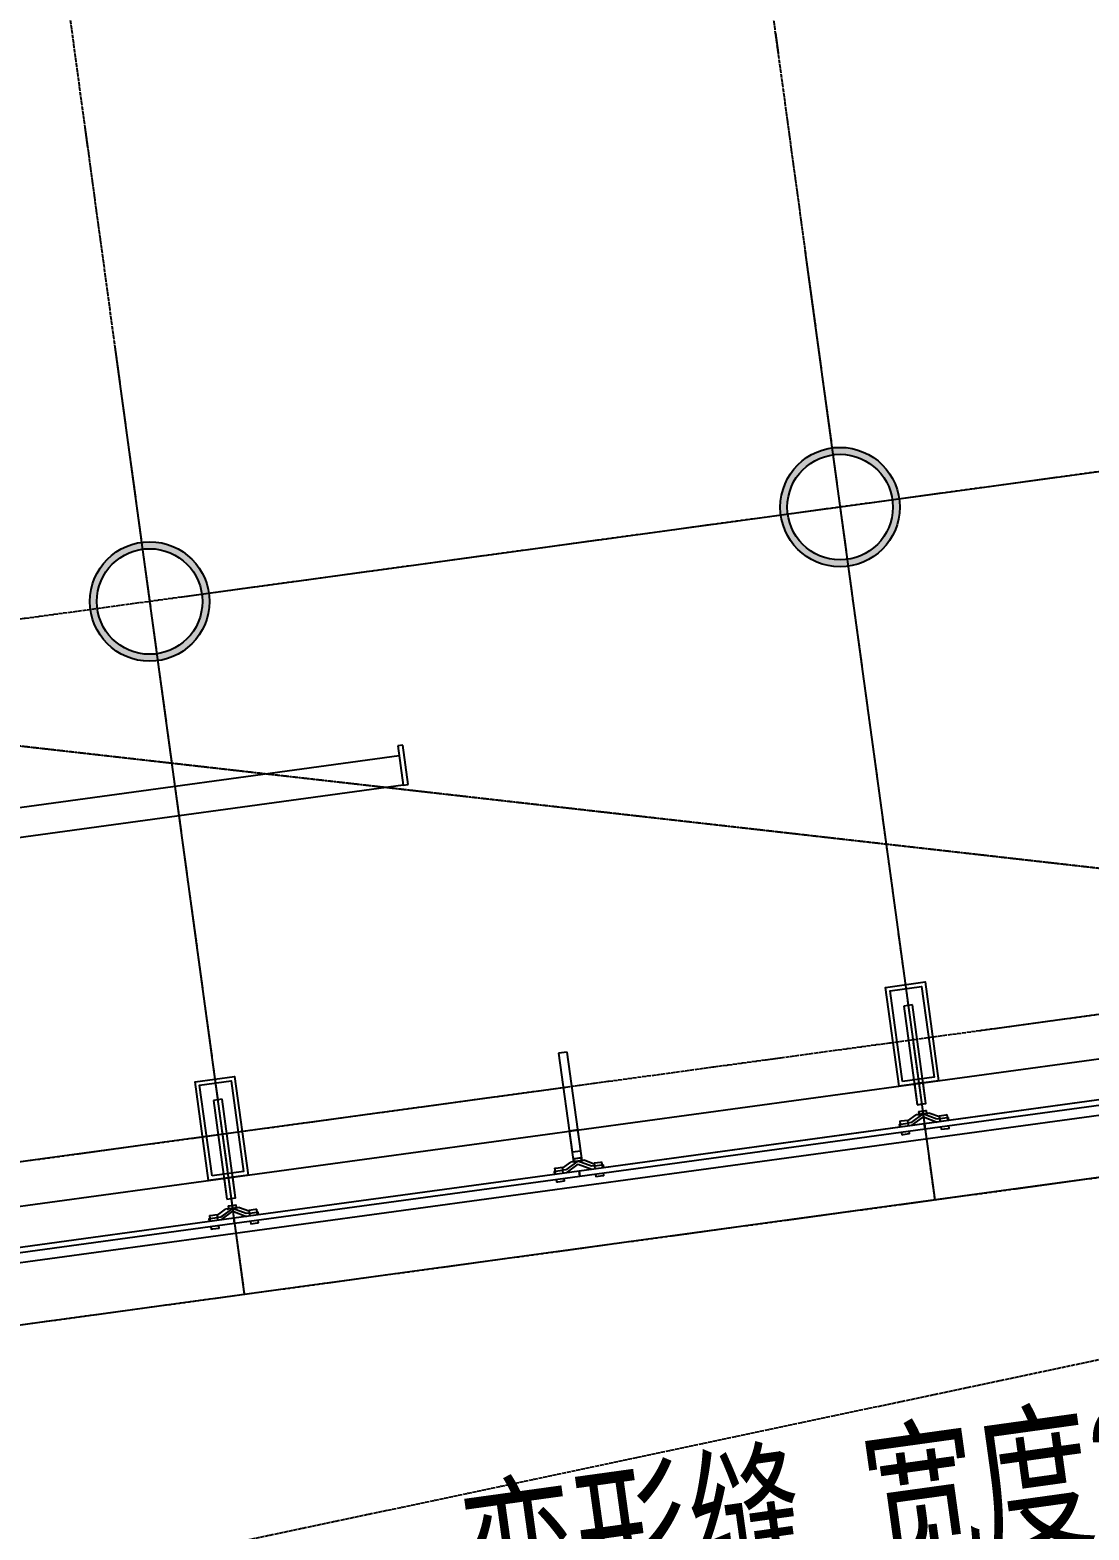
# Model space of a CAD drawing. Header units: millimetres. Extents: x -39175 to 150737, y -15023 to 140542.
# Drawn here: x -16720 to -11401, y 95340 to 102870 of the extents above; entities that cross this region are included whole.
import ezdxf

# ---------------------------------------------------------------- set-up
doc = ezdxf.new("R2010")
doc.units = ezdxf.units.MM
doc.header["$LTSCALE"] = 10
doc.linetypes.add('DASH', pattern=[0.35, 0.25, -0.1])
doc.linetypes.add('E-RG-1F$0$$0$DOTE', pattern=[2.42, 2, -0.2, 0.02, -0.2])
for name, color, linetype in [('A—墙体', 7, 'Continuous'), ('A—轴线、尺寸', 1, 'Continuous'), ('A—门窗', 135, 'Continuous'), ('E2-RI-5F$0$0S-SLAB-HOLE', 210, 'Continuous'), ('I—平面—填充03(灰度)', 250, 'Continuous'), ('I—平面—文字', 40, 'Continuous'), ('I—平面—门', 22, 'Continuous'), ('轴线100', 1, 'Continuous')]:
    doc.layers.add(name, color=color, linetype=linetype)
doc.layers.add('E-RF-5F$0$A-GLAZ', color=6, linetype='Continuous', lineweight=5)
doc.styles.add('ARIAL', font='arial.ttf')
doc.styles.add('XD2008', font='SIMYOU.TTF', dxfattribs={"width": 0.7, "height": 600})
doc.dimstyles.new('200', dxfattribs={"dimscale": 200, "dimtxt": 2.5, "dimasz": 2, "dimexe": 1, "dimexo": 1, "dimgap": 0.8, "dimtad": 1, "dimdec": 0, "dimdsep": 46, "dimtxsty": 'ARIAL', "dimblk1": 'ARCHTICK', "dimblk2": 'ARCHTICK', "dimsah": 1, "dimcen": -0.9, "dimdle": 1, "dimclrd": 256, "dimclre": 256, "dimclrt": 40, "dimaunit": 1, "dimadec": 0, "dimazin": 0, "dimtfac": 0.35, "dimtdec": 0, "dimtix": 1, "dimtmove": 2, "dimatfit": 3, "dimldrblk": 'ARCHTICK', "dimfxl": 0, "dimtvp": 0.8, "dimtolj": 1, "dimtzin": 0, "dimarcsym": 0})

# ---------------------------------------------------------------- blocks, each defined once
blk = doc.blocks.new('E-RF-5F$0$Spider Panel - Spider Panel-10937385-E2 号楼五层平面图 5TH FLOOR PLAN')
at = {"layer": 'A—门窗', "color": 8, "lineweight": 9}
for p, q in [((-1000, 15.1), (-1000, 0)), ((-1000, 15.1), (-992.7, 15.1)), ((-995, 30.1), (-995, 0)), ((-995, 30.1), (-989.1, 30.1)), ((-992.7, 15.1), (-957.3, 15.1)), ((-989.1, 30.1), (-955, 30.1)), ((-939.6, 15.1), (-957.3, 15.1)), ((-955, 25.9), (-910.4, 50)), ((-955, 0), (-955, 30.1)), ((-875, 50), (-939.6, 15.1)), ((-939.6, 0), (-875, 35)), ((-892.7, 50), (-910.4, 50)), ((-875, 50), (-910.4, 50)), ((-900, 50), (-900, 46)), ((-900, 50), (-900, 46)), ((-895, 65), (-895, 50)), ((-895, 65), (-889.1, 65)), ((-895, 65), (-895, 50)), ((-895, 65), (-860.9, 65)), ((-895, 65), (-895, 50)), ((-895, 65), (-860.9, 65)), ((-895, 65), (-895, 50)), ((-895, 65), (-889.1, 65)), ((-875, 50), (-892.7, 50)), ((-889.1, 65), (-855, 65)), ((-889.1, 65), (-855, 65)), ((-810.4, 15.1), (-875, 50)), ((-839.6, 50), (-875, 50)), ((-857.3, 50), (-875, 50)), ((-875, 35), (-810.4, 0)), ((-860.9, 65), (-855, 65)), ((-860.9, 65), (-855, 65)), ((-839.6, 50), (-857.3, 50)), ((-855, 50), (-855, 65)), ((-855, 50), (-855, 65)), ((-855, 50), (-855, 65)), ((-855, 50), (-855, 65)), ((-850, 46), (-850, 50)), ((-850, 46), (-850, 50)), ((-839.6, 50), (-795, 25.9)), ((-792.7, 15.1), (-810.4, 15.1)), ((-795, 30.1), (-795, 0)), ((-795, 30.1), (-760.9, 30.1)), ((-792.7, 15.1), (-757.3, 15.1)), ((-760.9, 30.1), (-755, 30.1)), ((-757.3, 15.1), (-750, 15.1)), ((-755, 0), (-755, 30.1)), ((-750, 0), (-750, 15.1)), ((750, 15.1), (750, 0)), ((750, 15.1), (757.3, 15.1)), ((755, 30.1), (755, 0)), ((755, 30.1), (760.9, 30.1)), ((757.3, 15.1), (792.7, 15.1)), ((760.9, 30.1), (795, 30.1)), ((810.4, 15.1), (792.7, 15.1)), ((795, 25.9), (839.6, 50)), ((795, 0), (795, 30.1)), ((875, 50), (810.4, 15.1)), ((810.4, 0), (875, 35)), ((857.3, 50), (839.6, 50)), ((875, 50), (839.6, 50)), ((850, 50), (850, 46)), ((850, 50), (850, 46)), ((855, 65), (855, 50)), ((855, 65), (860.9, 65)), ((855, 65), (855, 50)), ((855, 65), (889.1, 65)), ((855, 65), (855, 50)), ((855, 65), (889.1, 65)), ((855, 65), (855, 50)), ((855, 65), (860.9, 65)), ((875, 50), (857.3, 50)), ((860.9, 65), (895, 65)), ((860.9, 65), (895, 65)), ((939.6, 15.1), (875, 50)), ((910.4, 50), (875, 50)), ((892.7, 50), (875, 50)), ((875, 35), (939.6, 0)), ((889.1, 65), (895, 65)), ((889.1, 65), (895, 65)), ((910.4, 50), (892.7, 50)), ((895, 50), (895, 65)), ((895, 50), (895, 65)), ((895, 50), (895, 65)), ((895, 50), (895, 65)), ((900, 46), (900, 50)), ((900, 46), (900, 50)), ((910.4, 50), (955, 25.9)), ((957.3, 15.1), (939.6, 15.1)), ((955, 30.1), (955, 0)), ((955, 30.1), (989.1, 30.1)), ((957.3, 15.1), (992.7, 15.1)), ((989.1, 30.1), (995, 30.1)), ((992.7, 15.1), (1000, 15.1)), ((995, 0), (995, 30.1)), ((1000, 0), (1000, 15.1)), ((-995, -25.4), (-995, -40.4)), ((-989.1, -40.4), (-995, -40.4)), ((-955, -40.4), (-989.1, -40.4)), ((-955, -40.4), (-955, -25.4)), ((-795, -25.4), (-795, -40.4)), ((-760.9, -40.4), (-795, -40.4)), ((-755, -40.4), (-760.9, -40.4)), ((-755, -40.4), (-755, -25.4)), ((755, -25.4), (755, -40.4)), ((760.9, -40.4), (755, -40.4)), ((795, -40.4), (760.9, -40.4)), ((795, -40.4), (795, -25.4)), ((955, -25.4), (955, -40.4)), ((989.1, -40.4), (955, -40.4)), ((995, -40.4), (989.1, -40.4)), ((995, -40.4), (995, -25.4))]:
    blk.add_line(p, q, dxfattribs=at)
at = {"layer": 'A—门窗'}
for p, q in [((875, 0), (-875, 0)), ((-875, 0), (-875, -25.4)), ((-875, -25.4), (875, -25.4)), ((875, -25.4), (875, 0))]:
    blk.add_line(p, q, dxfattribs=at)
blk = doc.blocks.new('E-RF-5F$0$Spider Panel - Spider Panel-10937386-E2 号楼五层平面图 5TH FLOOR PLAN')
at = {"layer": 'A—门窗'}
for p, q in [((875, 0), (-875, 0)), ((875, -25.4), (875, 0)), ((-875, 0), (-875, -25.4)), ((-875, -25.4), (875, -25.4))]:
    blk.add_line(p, q, dxfattribs=at)
at = {"layer": 'E-RF-5F$0$A-GLAZ', "color": 8, "lineweight": 9}
for p, q in [((-1000, 15.1), (-1000, 0)), ((-1000, 15.1), (-992.7, 15.1)), ((-995, 30.1), (-995, 0)), ((-995, 30.1), (-989.1, 30.1)), ((-992.7, 15.1), (-957.3, 15.1)), ((-989.1, 30.1), (-955, 30.1)), ((-939.6, 15.1), (-957.3, 15.1)), ((-955, 25.9), (-910.4, 50)), ((-955, 0), (-955, 30.1)), ((-875, 50), (-939.6, 15.1)), ((-939.6, 0), (-875, 35)), ((-892.7, 50), (-910.4, 50)), ((-875, 50), (-910.4, 50)), ((-900, 50), (-900, 46)), ((-900, 50), (-900, 46)), ((-895, 65), (-895, 50)), ((-895, 65), (-889.1, 65)), ((-895, 65), (-895, 50)), ((-895, 65), (-860.9, 65)), ((-895, 65), (-895, 50)), ((-895, 65), (-860.9, 65)), ((-895, 65), (-895, 50)), ((-895, 65), (-889.1, 65)), ((-875, 50), (-892.7, 50)), ((-889.1, 65), (-855, 65)), ((-889.1, 65), (-855, 65)), ((-810.4, 15.1), (-875, 50)), ((-839.6, 50), (-875, 50)), ((-857.3, 50), (-875, 50)), ((-875, 35), (-810.4, 0)), ((-860.9, 65), (-855, 65)), ((-860.9, 65), (-855, 65)), ((-839.6, 50), (-857.3, 50)), ((-855, 50), (-855, 65)), ((-855, 50), (-855, 65)), ((-855, 50), (-855, 65)), ((-855, 50), (-855, 65)), ((-850, 46), (-850, 50)), ((-850, 46), (-850, 50)), ((-839.6, 50), (-795, 25.9)), ((-792.7, 15.1), (-810.4, 15.1)), ((-795, 30.1), (-795, 0)), ((-795, 30.1), (-760.9, 30.1)), ((-792.7, 15.1), (-757.3, 15.1)), ((-760.9, 30.1), (-755, 30.1)), ((-757.3, 15.1), (-750, 15.1)), ((-755, 0), (-755, 30.1)), ((-750, 0), (-750, 15.1)), ((750, 15.1), (750, 0)), ((750, 15.1), (757.3, 15.1)), ((755, 30.1), (755, 0)), ((755, 30.1), (760.9, 30.1)), ((757.3, 15.1), (792.7, 15.1)), ((760.9, 30.1), (795, 30.1)), ((810.4, 15.1), (792.7, 15.1)), ((795, 25.9), (839.6, 50)), ((795, 0), (795, 30.1)), ((875, 50), (810.4, 15.1)), ((810.4, 0), (875, 35)), ((857.3, 50), (839.6, 50)), ((875, 50), (839.6, 50)), ((850, 50), (850, 46)), ((850, 50), (850, 46)), ((855, 65), (855, 50)), ((855, 65), (860.9, 65)), ((855, 65), (855, 50)), ((855, 65), (889.1, 65)), ((855, 65), (855, 50)), ((855, 65), (889.1, 65)), ((855, 65), (855, 50)), ((855, 65), (860.9, 65)), ((875, 50), (857.3, 50)), ((860.9, 65), (895, 65)), ((860.9, 65), (895, 65)), ((939.6, 15.1), (875, 50)), ((910.4, 50), (875, 50)), ((892.7, 50), (875, 50)), ((875, 35), (939.6, 0)), ((889.1, 65), (895, 65)), ((889.1, 65), (895, 65)), ((910.4, 50), (892.7, 50)), ((895, 50), (895, 65)), ((895, 50), (895, 65)), ((895, 50), (895, 65)), ((895, 50), (895, 65)), ((900, 46), (900, 50)), ((900, 46), (900, 50)), ((910.4, 50), (955, 25.9)), ((957.3, 15.1), (939.6, 15.1)), ((955, 30.1), (955, 0)), ((955, 30.1), (989.1, 30.1)), ((957.3, 15.1), (992.7, 15.1)), ((989.1, 30.1), (995, 30.1)), ((992.7, 15.1), (1000, 15.1)), ((995, 0), (995, 30.1)), ((1000, 0), (1000, 15.1)), ((-995, -25.4), (-995, -40.4)), ((-989.1, -40.4), (-995, -40.4)), ((-955, -40.4), (-989.1, -40.4)), ((-955, -40.4), (-955, -25.4)), ((-795, -25.4), (-795, -40.4)), ((-760.9, -40.4), (-795, -40.4)), ((-755, -40.4), (-760.9, -40.4)), ((-755, -40.4), (-755, -25.4)), ((755, -25.4), (755, -40.4)), ((760.9, -40.4), (755, -40.4)), ((795, -40.4), (760.9, -40.4)), ((795, -40.4), (795, -25.4)), ((955, -25.4), (955, -40.4)), ((989.1, -40.4), (955, -40.4)), ((995, -40.4), (989.1, -40.4)), ((995, -40.4), (995, -25.4))]:
    blk.add_line(p, q, dxfattribs=at)
blk = doc.blocks.new('E-RF-5F$0$Spider Panel - Spider Panel-10937387-E2 号楼五层平面图 5TH FLOOR PLAN')
at = {"layer": 'A—门窗'}
for p, q in [((875, 0), (-875, 0)), ((-875, 0), (-875, -25.4)), ((-875, -25.4), (875, -25.4)), ((875, -25.4), (875, 0))]:
    blk.add_line(p, q, dxfattribs=at)
at = {"layer": 'E-RF-5F$0$A-GLAZ', "color": 8, "lineweight": 9}
for p, q in [((-1000, 15.1), (-1000, 0)), ((-1000, 15.1), (-992.7, 15.1)), ((-995, 30.1), (-995, 0)), ((-995, 30.1), (-989.1, 30.1)), ((-992.7, 15.1), (-957.3, 15.1)), ((-989.1, 30.1), (-955, 30.1)), ((-939.6, 15.1), (-957.3, 15.1)), ((-955, 25.9), (-910.4, 50)), ((-955, 0), (-955, 30.1)), ((-875, 50), (-939.6, 15.1)), ((-939.6, 0), (-875, 35)), ((-892.7, 50), (-910.4, 50)), ((-875, 50), (-910.4, 50)), ((-900, 50), (-900, 46)), ((-900, 50), (-900, 46)), ((-895, 65), (-895, 50)), ((-895, 65), (-889.1, 65)), ((-895, 65), (-895, 50)), ((-895, 65), (-860.9, 65)), ((-895, 65), (-895, 50)), ((-895, 65), (-860.9, 65)), ((-895, 65), (-895, 50)), ((-895, 65), (-889.1, 65)), ((-875, 50), (-892.7, 50)), ((-889.1, 65), (-855, 65)), ((-889.1, 65), (-855, 65)), ((-810.4, 15.1), (-875, 50)), ((-839.6, 50), (-875, 50)), ((-857.3, 50), (-875, 50)), ((-875, 35), (-810.4, 0)), ((-860.9, 65), (-855, 65)), ((-860.9, 65), (-855, 65)), ((-839.6, 50), (-857.3, 50)), ((-855, 50), (-855, 65)), ((-855, 50), (-855, 65)), ((-855, 50), (-855, 65)), ((-855, 50), (-855, 65)), ((-850, 46), (-850, 50)), ((-850, 46), (-850, 50)), ((-839.6, 50), (-795, 25.9)), ((-792.7, 15.1), (-810.4, 15.1)), ((-795, 30.1), (-795, 0)), ((-795, 30.1), (-760.9, 30.1)), ((-792.7, 15.1), (-757.3, 15.1)), ((-760.9, 30.1), (-755, 30.1)), ((-757.3, 15.1), (-750, 15.1)), ((-755, 0), (-755, 30.1)), ((-750, 0), (-750, 15.1)), ((750, 15.1), (750, 0)), ((750, 15.1), (757.3, 15.1)), ((755, 30.1), (755, 0)), ((755, 30.1), (760.9, 30.1)), ((757.3, 15.1), (792.7, 15.1)), ((760.9, 30.1), (795, 30.1)), ((810.4, 15.1), (792.7, 15.1)), ((795, 25.9), (839.6, 50)), ((795, 0), (795, 30.1)), ((875, 50), (810.4, 15.1)), ((810.4, 0), (875, 35)), ((857.3, 50), (839.6, 50)), ((875, 50), (839.6, 50)), ((850, 50), (850, 46)), ((850, 50), (850, 46)), ((855, 65), (855, 50)), ((855, 65), (860.9, 65)), ((855, 65), (855, 50)), ((855, 65), (889.1, 65)), ((855, 65), (855, 50)), ((855, 65), (889.1, 65)), ((855, 65), (855, 50)), ((855, 65), (860.9, 65)), ((875, 50), (857.3, 50)), ((860.9, 65), (895, 65)), ((860.9, 65), (895, 65)), ((939.6, 15.1), (875, 50)), ((910.4, 50), (875, 50)), ((892.7, 50), (875, 50)), ((875, 35), (939.6, 0)), ((889.1, 65), (895, 65)), ((889.1, 65), (895, 65)), ((910.4, 50), (892.7, 50)), ((895, 50), (895, 65)), ((895, 50), (895, 65)), ((895, 50), (895, 65)), ((895, 50), (895, 65)), ((900, 46), (900, 50)), ((900, 46), (900, 50)), ((910.4, 50), (955, 25.9)), ((957.3, 15.1), (939.6, 15.1)), ((955, 30.1), (955, 0)), ((955, 30.1), (989.1, 30.1)), ((957.3, 15.1), (992.7, 15.1)), ((989.1, 30.1), (995, 30.1)), ((992.7, 15.1), (1000, 15.1)), ((995, 0), (995, 30.1)), ((1000, 0), (1000, 15.1)), ((-995, -25.4), (-995, -40.4)), ((-989.1, -40.4), (-995, -40.4)), ((-955, -40.4), (-989.1, -40.4)), ((-955, -40.4), (-955, -25.4)), ((-795, -25.4), (-795, -40.4)), ((-760.9, -40.4), (-795, -40.4)), ((-755, -40.4), (-760.9, -40.4)), ((-755, -40.4), (-755, -25.4)), ((755, -25.4), (755, -40.4)), ((760.9, -40.4), (755, -40.4)), ((795, -40.4), (760.9, -40.4)), ((795, -40.4), (795, -25.4)), ((955, -25.4), (955, -40.4)), ((989.1, -40.4), (955, -40.4)), ((995, -40.4), (989.1, -40.4)), ((995, -40.4), (995, -25.4))]:
    blk.add_line(p, q, dxfattribs=at)
blk = doc.blocks.new('E-COLS-F5')
at = {"layer": 'I—平面—填充03(灰度)'}
h = blk.add_hatch(color=18, dxfattribs=at)
edge = h.paths.add_edge_path(flags=17)
edge.add_arc((11696262.2, -6106469.2), 265, 0, 360)
edge = h.paths.add_edge_path()
edge.add_arc((11696262.2, -6106469.2), 300, 0, 360)
h = blk.add_hatch(color=18, dxfattribs=at)
edge = h.paths.add_edge_path(flags=17)
edge.add_arc((11692794.5, -6106943.1), 265, 0, 360)
edge = h.paths.add_edge_path()
edge.add_arc((11692794.5, -6106943.1), 300, 0, 360)
at = {"layer": 'A—墙体'}
for centre, radius in [((11696262.2, -6106469.2), 300), ((11696262.2, -6106469.2), 265), ((11692794.5, -6106943.1), 300), ((11692794.5, -6106943.1), 265)]:
    blk.add_circle(centre, radius, dxfattribs=at)
blk = doc.blocks.new('E2-RI-5F$0$200x500')
at = {"layer": 'A—门窗', "elevation": 0}
blk.add_lwpolyline([(11654894.9, -6112598.3), (11654827.2, -6112102.9), (11655025.4, -6112075.8), (11655093.1, -6112571.2), (11654894.9, -6112598.3)], dxfattribs=at)
blk.add_lwpolyline([(11654912, -6112575.8), (11654849.7, -6112120), (11655008.3, -6112098.3), (11655070.6, -6112554.1)], close=True, dxfattribs=at)
blk = doc.blocks.new('_ArchTick')
at = {"color": 0, "linetype": 'ByBlock', "const_width": 0.15}
blk.add_lwpolyline([(-0.5, -0.5), (0.5, 0.5)], dxfattribs=at)
blk = doc.blocks.new('*D4737')
at = {"layer": 'A—轴线、尺寸', "linetype": 'ByBlock', "lineweight": -2}
blk.add_line((-29420.4, 94640.6), (-32252, 94253.6), dxfattribs=at)
blk.add_arc((993.9, 98797.9), 33355.1, 187.78334, 191.95265, dxfattribs=at)
at = {"layer": 'Defpoints', "color": 0, "linetype": 'ByBlock'}
for p in [(-1772.7, 98419.7), (-29222.3, 94667.7), (-23206.6, 93674.8), (-31934.6, 93480.5), (-33901.5, 91410.8)]:
    blk.add_point(p, dxfattribs=at)
at = {"layer": 'A—轴线、尺寸', "linetype": 'ByBlock', "lineweight": -2, "xscale": 400, "yscale": 400, "zscale": 400}
for p, rotation in [((-32053.9, 94280.7), 97.78334124777838), ((-31638, 91889.9), 281.9526484732442)]:
    blk.add_blockref('_ArchTick', p, dxfattribs=dict(at, rotation=rotation))
at = {"layer": 'A—轴线、尺寸', "color": 40, "linetype": 'ByBlock', "insert": (-31463.7, 93151.8), "char_height": 500, "attachment_point": 5, "rotation": 279.86799, "style": 'ARIAL'}
blk.add_mtext('\\A1;4°', dxfattribs=at)
blk = doc.blocks.new('A$C1C9D1350')
at = {"layer": '轴线100', "linetype": 'E-RG-1F$0$$0$DOTE'}
for p, q in [((-271518.9, 128766.8), (-267590, 100023.3)), ((-274986.7, 128292.8), (-271057.8, 99549.3)), ((-183417.6, 112346), (-289040.1, 97908.9)), ((-260653.9, 104514), (-289405.7, 100584)), ((-284636.3, 97693.3), (-257186.8, 101445.3)), ((-257983.6, 101078.9), (-288577.2, 94602.5))]:
    blk.add_line(p, q, dxfattribs=at)

msp = doc.modelspace()

# ---------------------------------------------------------------- linework, layer by layer
at = {"layer": 'A—轴线、尺寸', "linetype": 'E-RG-1F$0$$0$DOTE', "ltscale": 500}
for p, q in [((-16104.8, 125741.2), (-12176, 96997.7)), ((-19572.6, 125267.2), (-15643.7, 96523.7)), ((81877.6, 110671.1), (-34448.7, 94770.8)), ((-6062.6, 101375.9), (-34814.4, 97445.9)), ((-29222.3, 94667.7), (-1772.7, 98419.7))]:
    msp.add_line(p, q, dxfattribs=at)
at = {"layer": 'A—门窗', "extrusion": (0, 0, -1)}
for p, q in [((-14847.2, 99280.3), (-14872, 99276.9)), ((-14872, 99276.9), (-14844.9, 99078.8)), ((-14820.1, 99082.2), (-14847.2, 99280.3)), ((-14844.9, 99078.8), (-14820.1, 99082.2)), ((-12287.6, 97976.2), (-12331.2, 97970.3)), ((-12287.6, 97976.2), (-12331.2, 97970.3)), ((-12219.9, 97480.8), (-12287.6, 97976.2)), ((-12219.9, 97480.8), (-12287.6, 97976.2)), ((-12331.2, 97970.3), (-12263.5, 97474.9)), ((-12331.2, 97970.3), (-12263.5, 97474.9)), ((-14021.5, 97739.2), (-14065.1, 97733.3)), ((-14021.5, 97739.2), (-14065.1, 97733.3)), ((-14065.1, 97733.3), (-13997.4, 97237.9)), ((-14065.1, 97733.3), (-13997.4, 97237.9)), ((-13953.8, 97243.8), (-14021.5, 97739.2)), ((-13953.8, 97243.8), (-14021.5, 97739.2)), ((-15755.3, 97502.2), (-15798.9, 97496.3)), ((-15755.3, 97502.2), (-15798.9, 97496.3)), ((-15798.9, 97496.3), (-15731.2, 97000.9)), ((-15798.9, 97496.3), (-15731.2, 97000.9)), ((-15687.6, 97006.8), (-15755.3, 97502.2)), ((-15687.6, 97006.8), (-15755.3, 97502.2)), ((-12263.5, 97474.9), (-12219.9, 97480.8)), ((-12263.5, 97474.9), (-12219.9, 97480.8)), ((-13968, 97348), (-14011.6, 97342)), ((-14011.6, 97342), (-13990.6, 97188.5)), ((-13947, 97194.5), (-13968, 97348)), ((-13997.4, 97237.9), (-13953.8, 97243.8)), ((-13997.4, 97237.9), (-13953.8, 97243.8)), ((-13990.6, 97188.5), (-13947, 97194.5)), ((-15731.2, 97000.9), (-15687.6, 97006.8)), ((-15731.2, 97000.9), (-15687.6, 97006.8))]:
    msp.add_line(p, q, dxfattribs=at)
at = {"layer": 'A—门窗'}
for p, q in [((-16846.9, 98956.5), (-14865.2, 99227.4)), ((-14844.9, 99078.8), (-16826.5, 98807.9)), ((-25552.2, 95764.4, 0), (-8639.5, 98076.1, 0)), ((-25791.7, 95448.7), (-8422.2, 97822.9)), ((-10494.3, 97615.8), (-12228.1, 97378.8)), ((-12224.7, 97353.6), (-10490.8, 97590.6)), ((-12256.8, 97440.5), (-12222.9, 97445.1)), ((-12256.8, 97440.5), (-12222.9, 97445.1)), ((-12256.8, 97440.5), (-12222.9, 97445.1)), ((-12256.8, 97440.5), (-12222.9, 97445.1)), ((-12250.9, 97441.3), (-12217.1, 97445.9)), ((-12250.9, 97441.3), (-12217.1, 97445.9)), ((-12250.9, 97441.3), (-12217.1, 97445.9)), ((-12250.9, 97441.3), (-12217.1, 97445.9)), ((-12222.9, 97445.1), (-12217.1, 97445.9)), ((-12222.9, 97445.1), (-12217.1, 97445.9)), ((-12222.9, 97445.1), (-12217.1, 97445.9)), ((-12222.9, 97445.1), (-12217.1, 97445.9)), ((-12215.1, 97431), (-12217.1, 97445.9)), ((-12215.1, 97431), (-12217.1, 97445.9)), ((-12215.1, 97431), (-12217.1, 97445.9)), ((-12215.1, 97431), (-12217.1, 97445.9)), ((-12215.1, 97431), (-12217.1, 97445.9)), ((-12215.1, 97431), (-12217.1, 97445.9)), ((-12215.1, 97431), (-12217.1, 97445.9)), ((-12215.1, 97431), (-12217.1, 97445.9)), ((-12228.1, 97378.8), (-13962, 97141.8)), ((-12354, 97376.8), (-12346.8, 97377.8)), ((-12354, 97376.8), (-12346.8, 97377.8)), ((-12354, 97376.8), (-12352, 97361.9)), ((-12354, 97376.8), (-12352, 97361.9)), ((-12351.1, 97392.4), (-12345.3, 97393.1)), ((-12351.1, 97392.4), (-12345.3, 97393.1)), ((-12351.1, 97392.4), (-12347, 97362.5)), ((-12351.1, 97392.4), (-12347, 97362.5)), ((-12346.8, 97377.8), (-12311.7, 97382.6)), ((-12346.8, 97377.8), (-12311.7, 97382.6)), ((-12345.3, 97393.1), (-12311.5, 97397.8)), ((-12345.3, 97393.1), (-12311.5, 97397.8)), ((-12294.2, 97385), (-12311.7, 97382.6)), ((-12294.2, 97385), (-12311.7, 97382.6)), ((-12307.4, 97367.9), (-12311.5, 97397.8)), ((-12307.4, 97367.9), (-12311.5, 97397.8)), ((-12310.9, 97393.6), (-12269.9, 97423.5)), ((-12310.9, 97393.6), (-12269.9, 97423.5)), ((-12234.9, 97428.3), (-12294.2, 97385)), ((-12234.9, 97428.3), (-12294.2, 97385)), ((-12292.2, 97370), (-12232.9, 97413.5)), ((-12292.2, 97370), (-12232.9, 97413.5)), ((-12234.9, 97428.3), (-12269.9, 97423.5)), ((-12234.9, 97428.3), (-12269.9, 97423.5)), ((-12252.4, 97425.9), (-12269.9, 97423.5)), ((-12252.4, 97425.9), (-12269.9, 97423.5)), ((-12259.7, 97424.9), (-12259.1, 97421)), ((-12259.7, 97424.9), (-12259.1, 97421)), ((-12259.7, 97424.9), (-12259.1, 97421)), ((-12259.7, 97424.9), (-12259.1, 97421)), ((-12256.8, 97440.5), (-12250.9, 97441.3)), ((-12256.8, 97440.5), (-12250.9, 97441.3)), ((-12256.8, 97440.5), (-12250.9, 97441.3)), ((-12256.8, 97440.5), (-12250.9, 97441.3)), ((-12256.8, 97440.5), (-12254.7, 97425.6)), ((-12256.8, 97440.5), (-12254.7, 97425.6)), ((-12256.8, 97440.5), (-12254.7, 97425.6)), ((-12256.8, 97440.5), (-12254.7, 97425.6)), ((-12256.8, 97440.5), (-12254.7, 97425.6)), ((-12256.8, 97440.5), (-12254.7, 97425.6)), ((-12256.8, 97440.5), (-12254.7, 97425.6)), ((-12256.8, 97440.5), (-12254.7, 97425.6)), ((-12234.9, 97428.3), (-12252.4, 97425.9)), ((-12234.9, 97428.3), (-12252.4, 97425.9)), ((-12199.9, 97433.1), (-12234.9, 97428.3)), ((-12199.9, 97433.1), (-12234.9, 97428.3)), ((-12217.4, 97430.7), (-12234.9, 97428.3)), ((-12217.4, 97430.7), (-12234.9, 97428.3)), ((-12166.1, 97402.5), (-12234.9, 97428.3)), ((-12166.1, 97402.5), (-12234.9, 97428.3)), ((-12232.9, 97413.5), (-12164.1, 97387.5)), ((-12232.9, 97413.5), (-12164.1, 97387.5)), ((-12224.7, 97353.6), (-12228.1, 97378.8)), ((-12228.1, 97378.8), (-12224.7, 97353.6)), ((-12199.9, 97433.1), (-12217.4, 97430.7)), ((-12199.9, 97433.1), (-12217.4, 97430.7)), ((-12209.6, 97427.7), (-12210.1, 97431.7)), ((-12209.6, 97427.7), (-12210.1, 97431.7)), ((-12209.6, 97427.7), (-12210.1, 97431.7)), ((-12209.6, 97427.7), (-12210.1, 97431.7)), ((-12199.9, 97433.1), (-12152.3, 97415.3)), ((-12199.9, 97433.1), (-12152.3, 97415.3)), ((-12148.6, 97404.9), (-12166.1, 97402.5)), ((-12148.6, 97404.9), (-12166.1, 97402.5)), ((-12152.9, 97419.4), (-12119.1, 97424.1)), ((-12152.9, 97419.4), (-12119.1, 97424.1)), ((-12152.9, 97419.4), (-12148.9, 97389.6)), ((-12152.9, 97419.4), (-12148.9, 97389.6)), ((-12148.6, 97404.9), (-12113.6, 97409.7)), ((-12148.6, 97404.9), (-12113.6, 97409.7)), ((-12119.1, 97424.1), (-12113.3, 97424.9)), ((-12119.1, 97424.1), (-12113.3, 97424.9)), ((-12113.6, 97409.7), (-12106.3, 97410.7)), ((-12113.6, 97409.7), (-12106.3, 97410.7)), ((-12109.2, 97395), (-12113.3, 97424.9)), ((-12109.2, 97395), (-12113.3, 97424.9)), ((-12104.3, 97395.7), (-12106.3, 97410.7)), ((-12104.3, 97395.7), (-12106.3, 97410.7)), ((-12103.8, 97355), (-12105.8, 97369.9)), ((-12103.8, 97355), (-12105.8, 97369.9)), ((-13958.6, 97116.6), (-12224.7, 97353.6)), ((-12343.6, 97337.4), (-12341.6, 97322.5)), ((-12343.6, 97337.4), (-12341.6, 97322.5)), ((-12335.8, 97323.3), (-12341.6, 97322.5)), ((-12335.8, 97323.3), (-12341.6, 97322.5)), ((-12301.9, 97327.9), (-12335.8, 97323.3)), ((-12301.9, 97327.9), (-12335.8, 97323.3)), ((-12301.9, 97327.9), (-12304, 97342.8)), ((-12301.9, 97327.9), (-12304, 97342.8)), ((-12145.4, 97364.4), (-12143.4, 97349.6)), ((-12145.4, 97364.4), (-12143.4, 97349.6)), ((-12109.6, 97354.2), (-12143.4, 97349.6)), ((-12109.6, 97354.2), (-12143.4, 97349.6)), ((-12103.8, 97355), (-12109.6, 97354.2)), ((-12103.8, 97355), (-12109.6, 97354.2)), ((-14085, 97155.4), (-14079.2, 97156.1)), ((-14085, 97155.4), (-14079.2, 97156.1)), ((-14085, 97155.4), (-14080.9, 97125.5)), ((-14085, 97155.4), (-14080.9, 97125.5)), ((-14080.6, 97140.8), (-14045.6, 97145.6)), ((-14080.6, 97140.8), (-14045.6, 97145.6)), ((-14079.2, 97156.1), (-14045.4, 97160.8)), ((-14079.2, 97156.1), (-14045.4, 97160.8)), ((-14028.1, 97148), (-14045.6, 97145.6)), ((-14028.1, 97148), (-14045.6, 97145.6)), ((-14041.3, 97130.9), (-14045.4, 97160.8)), ((-14041.3, 97130.9), (-14045.4, 97160.8)), ((-14044.8, 97156.6), (-14003.8, 97186.5)), ((-14044.8, 97156.6), (-14003.8, 97186.5)), ((-13968.8, 97191.3), (-14028.1, 97148)), ((-13968.8, 97191.3), (-14028.1, 97148)), ((-14026.1, 97133), (-13966.8, 97176.5)), ((-14026.1, 97133), (-13966.8, 97176.5)), ((-13968.8, 97191.3), (-14003.8, 97186.5)), ((-13968.8, 97191.3), (-14003.8, 97186.5)), ((-13986.3, 97188.9), (-14003.8, 97186.5)), ((-13986.3, 97188.9), (-14003.8, 97186.5)), ((-13993.6, 97187.9), (-13993, 97184)), ((-13993.6, 97187.9), (-13993, 97184)), ((-13993.6, 97187.9), (-13993, 97184)), ((-13993.6, 97187.9), (-13993, 97184)), ((-13990.6, 97203.5), (-13956.8, 97208.1)), ((-13990.6, 97203.5), (-13956.8, 97208.1)), ((-13990.6, 97203.5), (-13956.8, 97208.1)), ((-13990.6, 97203.5), (-13956.8, 97208.1)), ((-13990.6, 97203.5), (-13984.8, 97204.3)), ((-13990.6, 97203.5), (-13984.8, 97204.3)), ((-13990.6, 97203.5), (-13984.8, 97204.3)), ((-13990.6, 97203.5), (-13984.8, 97204.3)), ((-13990.6, 97203.5), (-13988.6, 97188.6)), ((-13990.6, 97203.5), (-13988.6, 97188.6)), ((-13990.6, 97203.5), (-13988.6, 97188.6)), ((-13990.6, 97203.5), (-13988.6, 97188.6)), ((-13990.6, 97203.5), (-13988.6, 97188.6)), ((-13990.6, 97203.5), (-13988.6, 97188.6)), ((-13990.6, 97203.5), (-13988.6, 97188.6)), ((-13990.6, 97203.5), (-13988.6, 97188.6)), ((-13968.8, 97191.3), (-13986.3, 97188.9)), ((-13968.8, 97191.3), (-13986.3, 97188.9)), ((-13984.8, 97204.3), (-13951, 97208.9)), ((-13984.8, 97204.3), (-13951, 97208.9)), ((-13984.8, 97204.3), (-13951, 97208.9)), ((-13984.8, 97204.3), (-13951, 97208.9)), ((-13933.8, 97196.1), (-13968.8, 97191.3)), ((-13933.8, 97196.1), (-13968.8, 97191.3)), ((-13951.3, 97193.7), (-13968.8, 97191.3)), ((-13951.3, 97193.7), (-13968.8, 97191.3)), ((-13900, 97165.5), (-13968.8, 97191.3)), ((-13900, 97165.5), (-13968.8, 97191.3)), ((-13966.8, 97176.5), (-13898, 97150.5)), ((-13966.8, 97176.5), (-13898, 97150.5)), ((-13956.8, 97208.1), (-13951, 97208.9)), ((-13956.8, 97208.1), (-13951, 97208.9)), ((-13956.8, 97208.1), (-13951, 97208.9)), ((-13956.8, 97208.1), (-13951, 97208.9)), ((-13933.8, 97196.1), (-13951.3, 97193.7)), ((-13933.8, 97196.1), (-13951.3, 97193.7)), ((-13949, 97194), (-13951, 97208.9)), ((-13949, 97194), (-13951, 97208.9)), ((-13949, 97194), (-13951, 97208.9)), ((-13949, 97194), (-13951, 97208.9)), ((-13949, 97194), (-13951, 97208.9)), ((-13949, 97194), (-13951, 97208.9)), ((-13949, 97194), (-13951, 97208.9)), ((-13949, 97194), (-13951, 97208.9)), ((-13943.5, 97190.7), (-13944, 97194.7)), ((-13943.5, 97190.7), (-13944, 97194.7)), ((-13943.5, 97190.7), (-13944, 97194.7)), ((-13943.5, 97190.7), (-13944, 97194.7)), ((-13933.8, 97196.1), (-13886.2, 97178.3)), ((-13933.8, 97196.1), (-13886.2, 97178.3)), ((-13882.5, 97167.9), (-13900, 97165.5)), ((-13882.5, 97167.9), (-13900, 97165.5)), ((-13886.8, 97182.4), (-13853, 97187.1)), ((-13886.8, 97182.4), (-13853, 97187.1)), ((-13886.8, 97182.4), (-13882.7, 97152.6)), ((-13886.8, 97182.4), (-13882.7, 97152.6)), ((-13882.5, 97167.9), (-13847.5, 97172.7)), ((-13882.5, 97167.9), (-13847.5, 97172.7)), ((-13853, 97187.1), (-13847.2, 97187.9)), ((-13853, 97187.1), (-13847.2, 97187.9)), ((-13847.5, 97172.7), (-13840.2, 97173.7)), ((-13847.5, 97172.7), (-13840.2, 97173.7)), ((-13843.1, 97158), (-13847.2, 97187.9)), ((-13843.1, 97158), (-13847.2, 97187.9)), ((-13838.2, 97158.7), (-13840.2, 97173.7)), ((-13838.2, 97158.7), (-13840.2, 97173.7)), ((-13962, 97141.8), (-15695.9, 96904.8)), ((-15692.4, 96879.6), (-13958.6, 97116.6)), ((-14087.9, 97139.8), (-14080.6, 97140.8)), ((-14087.9, 97139.8), (-14080.6, 97140.8)), ((-14087.9, 97139.8), (-14085.9, 97124.9)), ((-14087.9, 97139.8), (-14085.9, 97124.9)), ((-14077.5, 97100.4), (-14075.4, 97085.5)), ((-14077.5, 97100.4), (-14075.4, 97085.5)), ((-14069.6, 97086.3), (-14075.4, 97085.5)), ((-14069.6, 97086.3), (-14075.4, 97085.5)), ((-14035.8, 97090.9), (-14069.6, 97086.3)), ((-14035.8, 97090.9), (-14069.6, 97086.3)), ((-14035.8, 97090.9), (-14037.8, 97105.8)), ((-14035.8, 97090.9), (-14037.8, 97105.8)), ((-13958.6, 97116.6), (-13962, 97141.8)), ((-13962, 97141.8), (-13958.6, 97116.6)), ((-13879.3, 97127.5), (-13877.3, 97112.6)), ((-13879.3, 97127.5), (-13877.3, 97112.6)), ((-13843.4, 97117.2), (-13877.3, 97112.6)), ((-13843.4, 97117.2), (-13877.3, 97112.6)), ((-13837.6, 97118), (-13843.4, 97117.2)), ((-13837.6, 97118), (-13843.4, 97117.2)), ((-13837.6, 97118), (-13839.7, 97132.9)), ((-13837.6, 97118), (-13839.7, 97132.9)), ((-15818.9, 96918.4), (-15813.1, 96919.2)), ((-15818.9, 96918.4), (-15813.1, 96919.2)), ((-15818.9, 96918.4), (-15814.8, 96888.5)), ((-15818.9, 96918.4), (-15814.8, 96888.5)), ((-15813.1, 96919.2), (-15779.2, 96923.8)), ((-15813.1, 96919.2), (-15779.2, 96923.8)), ((-15775.2, 96894), (-15779.2, 96923.8)), ((-15775.2, 96894), (-15779.2, 96923.8)), ((-15778.7, 96919.6), (-15737.7, 96949.5)), ((-15778.7, 96919.6), (-15737.7, 96949.5)), ((-15702.7, 96954.3), (-15762, 96911)), ((-15702.7, 96954.3), (-15762, 96911)), ((-15759.9, 96896), (-15700.6, 96939.5)), ((-15759.9, 96896), (-15700.6, 96939.5)), ((-15702.7, 96954.3), (-15737.7, 96949.5)), ((-15702.7, 96954.3), (-15737.7, 96949.5)), ((-15720.2, 96951.9), (-15737.7, 96949.5)), ((-15720.2, 96951.9), (-15737.7, 96949.5)), ((-15727.4, 96950.9), (-15726.9, 96947)), ((-15727.4, 96950.9), (-15726.9, 96947)), ((-15727.4, 96950.9), (-15726.9, 96947)), ((-15727.4, 96950.9), (-15726.9, 96947)), ((-15724.5, 96966.5), (-15690.7, 96971.1)), ((-15724.5, 96966.5), (-15690.7, 96971.1)), ((-15724.5, 96966.5), (-15690.7, 96971.1)), ((-15724.5, 96966.5), (-15690.7, 96971.1)), ((-15724.5, 96966.5), (-15718.7, 96967.3)), ((-15724.5, 96966.5), (-15718.7, 96967.3)), ((-15724.5, 96966.5), (-15718.7, 96967.3)), ((-15724.5, 96966.5), (-15718.7, 96967.3)), ((-15724.5, 96966.5), (-15722.5, 96951.6)), ((-15724.5, 96966.5), (-15722.5, 96951.6)), ((-15724.5, 96966.5), (-15722.5, 96951.6)), ((-15724.5, 96966.5), (-15722.5, 96951.6)), ((-15724.5, 96966.5), (-15722.5, 96951.6)), ((-15724.5, 96966.5), (-15722.5, 96951.6)), ((-15724.5, 96966.5), (-15722.5, 96951.6)), ((-15724.5, 96966.5), (-15722.5, 96951.6)), ((-15702.7, 96954.3), (-15720.2, 96951.9)), ((-15702.7, 96954.3), (-15720.2, 96951.9)), ((-15718.7, 96967.3), (-15684.9, 96971.9)), ((-15718.7, 96967.3), (-15684.9, 96971.9)), ((-15718.7, 96967.3), (-15684.9, 96971.9)), ((-15718.7, 96967.3), (-15684.9, 96971.9)), ((-15667.6, 96959.1), (-15702.7, 96954.3)), ((-15667.6, 96959.1), (-15702.7, 96954.3)), ((-15685.1, 96956.7), (-15702.7, 96954.3)), ((-15685.1, 96956.7), (-15702.7, 96954.3)), ((-15633.9, 96928.5), (-15702.7, 96954.3)), ((-15633.9, 96928.5), (-15702.7, 96954.3)), ((-15700.6, 96939.5), (-15631.8, 96913.5)), ((-15700.6, 96939.5), (-15631.8, 96913.5)), ((-15690.7, 96971.1), (-15684.9, 96971.9)), ((-15690.7, 96971.1), (-15684.9, 96971.9)), ((-15690.7, 96971.1), (-15684.9, 96971.9)), ((-15690.7, 96971.1), (-15684.9, 96971.9)), ((-15667.6, 96959.1), (-15685.1, 96956.7)), ((-15667.6, 96959.1), (-15685.1, 96956.7)), ((-15682.8, 96957), (-15684.9, 96971.9)), ((-15682.8, 96957), (-15684.9, 96971.9)), ((-15682.8, 96957), (-15684.9, 96971.9)), ((-15682.8, 96957), (-15684.9, 96971.9)), ((-15682.8, 96957), (-15684.9, 96971.9)), ((-15682.8, 96957), (-15684.9, 96971.9)), ((-15682.8, 96957), (-15684.9, 96971.9)), ((-15682.8, 96957), (-15684.9, 96971.9)), ((-15677.3, 96953.7), (-15677.9, 96957.7)), ((-15677.3, 96953.7), (-15677.9, 96957.7)), ((-15677.3, 96953.7), (-15677.9, 96957.7)), ((-15677.3, 96953.7), (-15677.9, 96957.7)), ((-15667.6, 96959.1), (-15620.1, 96941.3)), ((-15667.6, 96959.1), (-15620.1, 96941.3)), ((-15616.4, 96930.9), (-15633.9, 96928.5)), ((-15616.4, 96930.9), (-15633.9, 96928.5)), ((-15620.7, 96945.4), (-15586.9, 96950.1)), ((-15620.7, 96945.4), (-15586.9, 96950.1)), ((-15620.7, 96945.4), (-15616.6, 96915.6)), ((-15620.7, 96945.4), (-15616.6, 96915.6)), ((-15616.4, 96930.9), (-15581.3, 96935.7)), ((-15616.4, 96930.9), (-15581.3, 96935.7)), ((-15586.9, 96950.1), (-15581.1, 96950.9)), ((-15586.9, 96950.1), (-15581.1, 96950.9)), ((-15581.3, 96935.7), (-15574.1, 96936.7)), ((-15581.3, 96935.7), (-15574.1, 96936.7)), ((-15577, 96921), (-15581.1, 96950.9)), ((-15577, 96921), (-15581.1, 96950.9)), ((-15572, 96921.7), (-15574.1, 96936.7)), ((-15572, 96921.7), (-15574.1, 96936.7)), ((-15695.9, 96904.8), (-17429.8, 96667.8)), ((-17426.3, 96642.6), (-15692.4, 96879.6)), ((-15821.8, 96902.8), (-15814.5, 96903.8)), ((-15821.8, 96902.8), (-15814.5, 96903.8)), ((-15821.8, 96902.8), (-15819.7, 96887.9)), ((-15821.8, 96902.8), (-15819.7, 96887.9)), ((-15814.5, 96903.8), (-15779.5, 96908.6)), ((-15814.5, 96903.8), (-15779.5, 96908.6)), ((-15811.3, 96863.4), (-15809.3, 96848.5)), ((-15811.3, 96863.4), (-15809.3, 96848.5)), ((-15803.5, 96849.3), (-15809.3, 96848.5)), ((-15803.5, 96849.3), (-15809.3, 96848.5)), ((-15769.7, 96853.9), (-15803.5, 96849.3)), ((-15769.7, 96853.9), (-15803.5, 96849.3)), ((-15762, 96911), (-15779.5, 96908.6)), ((-15762, 96911), (-15779.5, 96908.6)), ((-15769.7, 96853.9), (-15771.7, 96868.8)), ((-15769.7, 96853.9), (-15771.7, 96868.8)), ((-15692.4, 96879.6), (-15695.9, 96904.8)), ((-15695.9, 96904.8), (-15692.4, 96879.6)), ((-15613.2, 96890.5), (-15611.2, 96875.6)), ((-15613.2, 96890.5), (-15611.2, 96875.6)), ((-15577.3, 96880.2), (-15611.2, 96875.6)), ((-15577.3, 96880.2), (-15611.2, 96875.6)), ((-15571.5, 96881), (-15577.3, 96880.2)), ((-15571.5, 96881), (-15577.3, 96880.2)), ((-15571.5, 96881), (-15573.6, 96895.9)), ((-15571.5, 96881), (-15573.6, 96895.9))]:
    msp.add_line(p, q, dxfattribs=at)
at = {"layer": 'A—门窗', "elevation": 0}
for points in [[(-12263.5, 97475), (-12219.9, 97481), (-12234.1, 97585), (-12277.7, 97579)], [(-15731.2, 97001), (-15687.6, 97007), (-15701.9, 97111), (-15745.5, 97105)]]:
    msp.add_lwpolyline(points, close=True, dxfattribs=at)
at = {"layer": 'I—平面—门', "color": 8, "linetype": 'DASH'}
msp.add_lwpolyline([(-26052.3, 110380.1), (-22430.1, 99917.4), (-8934.6, 98389.1)], dxfattribs=at)

# ---------------------------------------------------------------- block references
at = {"layer": 'A—墙体'}
msp.add_blockref('E-COLS-F5', (-11708913.6, 6206944.1), dxfattribs=at)
at = {"layer": 'E-RF-5F$0$A-GLAZ', "lineweight": 9, "rotation": 7.783339573422293}
for name, p in [('E-RF-5F$0$Spider Panel - Spider Panel-10937385-E2 号楼五层平面图 5TH FLOOR PLAN', (-11361.2, 97497.3)), ('E-RF-5F$0$Spider Panel - Spider Panel-10937385-E2 号楼五层平面图 5TH FLOOR PLAN', (-11361.2, 97497.3)), ('E-RF-5F$0$Spider Panel - Spider Panel-10937387-E2 号楼五层平面图 5TH FLOOR PLAN', (-13095.1, 97260.3)), ('E-RF-5F$0$Spider Panel - Spider Panel-10937387-E2 号楼五层平面图 5TH FLOOR PLAN', (-13095.1, 97260.3)), ('E-RF-5F$0$Spider Panel - Spider Panel-10937386-E2 号楼五层平面图 5TH FLOOR PLAN', (-14828.9, 97023.3)), ('E-RF-5F$0$Spider Panel - Spider Panel-10937386-E2 号楼五层平面图 5TH FLOOR PLAN', (-14828.9, 97023.3)), ('E-RF-5F$0$Spider Panel - Spider Panel-10937385-E2 号楼五层平面图 5TH FLOOR PLAN', (-16562.8, 96786.3)), ('E-RF-5F$0$Spider Panel - Spider Panel-10937385-E2 号楼五层平面图 5TH FLOOR PLAN', (-16562.8, 96786.3))]:
    msp.add_blockref(name, p, dxfattribs=at)
at = {"layer": 'E2-RI-5F$0$0S-SLAB-HOLE'}
for p in [(-11667249.9, 6210166.6, 0), (-11670717.7, 6209692.8, 0)]:
    msp.add_blockref('E2-RI-5F$0$200x500', p, dxfattribs=at)
at = {"layer": '轴线100'}
msp.add_blockref('A$C1C9D1350', (255414.1, -3026), dxfattribs=at)

# ---------------------------------------------------------------- texts
at = {"layer": 'I—平面—文字', "linetype": 'ByBlock', "style": 'XD2008', "width": 0.7}
msp.add_text('变形缝  宽度200', height=600, rotation=7.8941, dxfattribs=at).set_placement((-14495.9, 94892.3, 0))

# ---------------------------------------------------------------- dimensions: what is measured, and where the dimension line sits
at = {"layer": 'A—轴线、尺寸', "linetype": 'ByBlock'}
dim = msp.add_angular_dim_2l(base=(-31934.6, 93480.5), line1=((-23206.6, 93674.8), (-33901.5, 91410.8)), line2=((-29222.3, 94667.7), (-1772.7, 98419.7)), dimstyle='200', dxfattribs=at)
dim.commit()
dim.dimension.update_dxf_attribs({"geometry": '*D4737', "text_midpoint": (-31463.7, 93151.8)})

doc.saveas('drawing.dxf')
